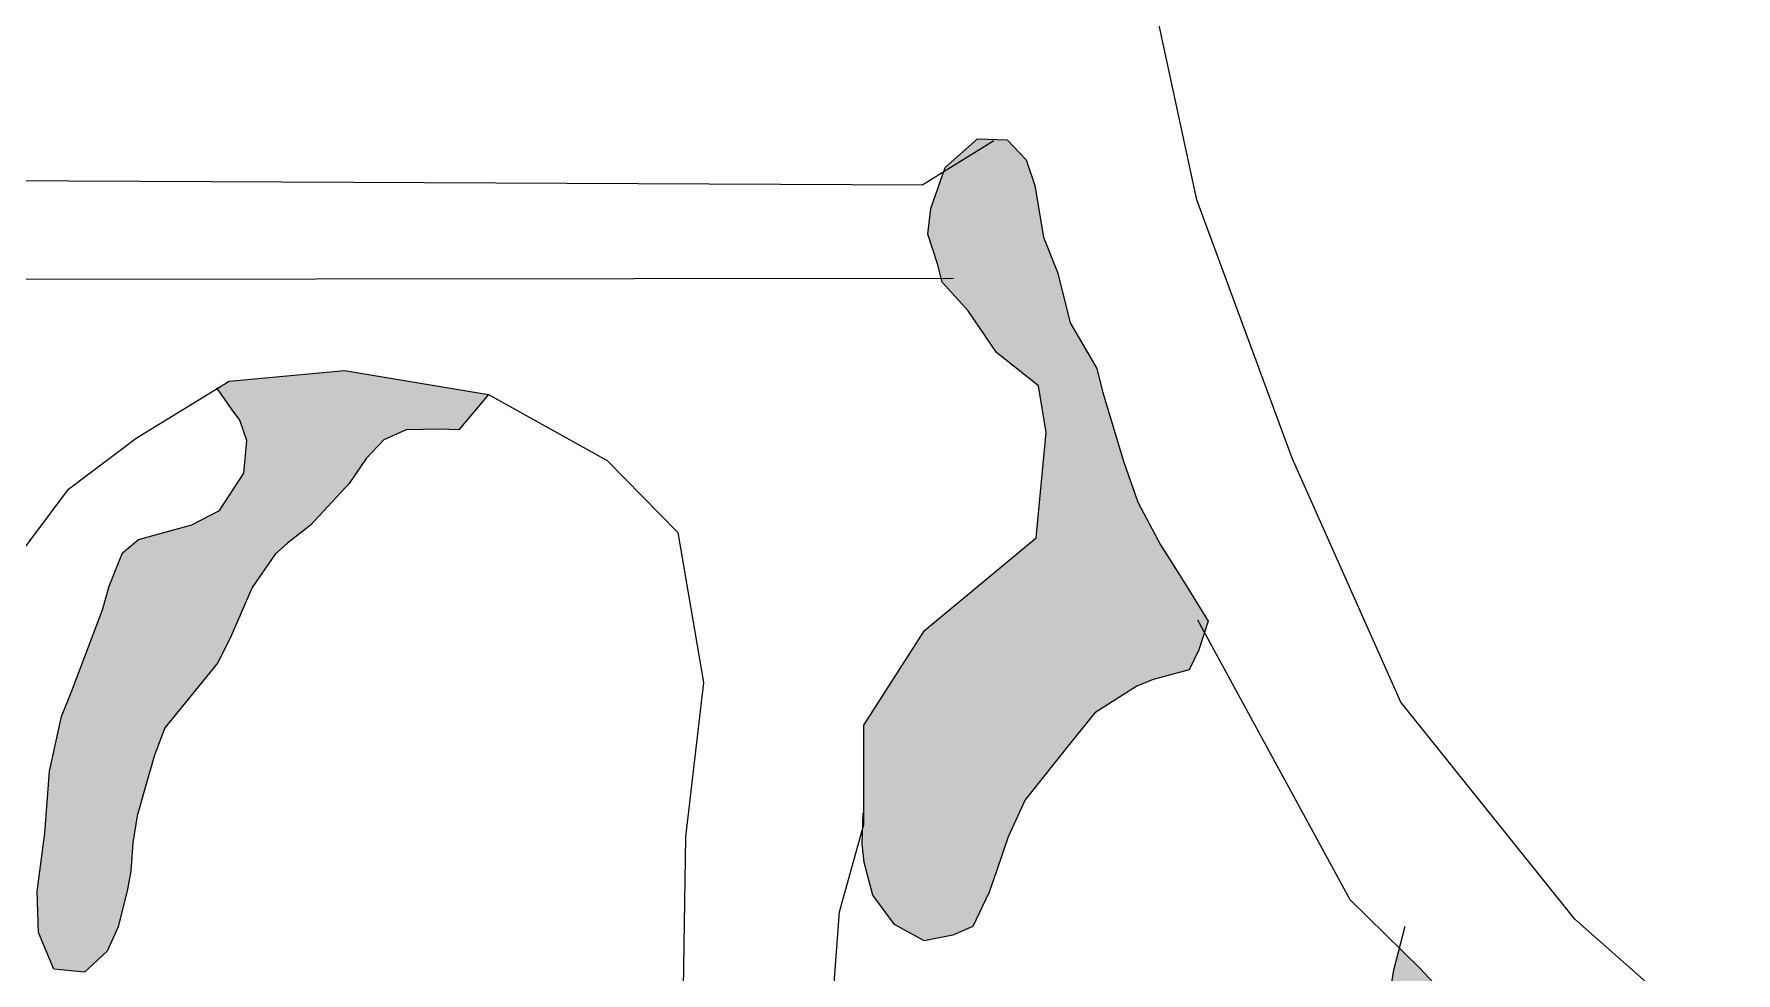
# Model space of a CAD drawing. Header units: inches. Extents: x 155 to 361, y 91 to 381.
# Drawn here: x 201.442 to 202.634, y 288.178 to 288.836 of the extents above; entities that cross this region are included whole.
import ezdxf

# ---------------------------------------------------------------- set-up
doc = ezdxf.new("R2010")
doc.units = ezdxf.units.IN
doc.header["$MEASUREMENT"] = 0
doc.layers.add('çziigi', color=10, linetype='Continuous')

msp = doc.modelspace()

# ---------------------------------------------------------------- hatches: boundary and pattern name
at = {"layer": 'çziigi'}
h = msp.add_hatch(color=256, dxfattribs=at)
h.dxf.hatch_style = 1
h.paths.add_polyline_path([(202.2142, 288.3789), (202.2256, 288.3836), (202.251, 288.3903), (202.2577, 288.4043), (202.2643, 288.4245), (202.247, 288.4525), (202.2309, 288.4779), (202.2149, 288.5079), (202.2049, 288.5366), (202.1902, 288.5854), (202.1862, 288.6014), (202.1675, 288.6334), (202.1588, 288.6682), (202.1488, 288.6935), (202.1427, 288.7296), (202.1367, 288.7476), (202.1234, 288.7616), (202.1027, 288.7623), (202.0799, 288.7423), (202.0699, 288.7135), (202.0679, 288.6955), (202.0746, 288.6747), (202.0779, 288.662), (202.096, 288.6419), (202.116, 288.6126), (202.1454, 288.5892), (202.1508, 288.5565), (202.1437, 288.4828), (202.0654, 288.4178), (202.0229, 288.3516), (202.0229, 288.2819), (202.0222, 288.2792), (202.0218, 288.2685), (202.0232, 288.2552), (202.0292, 288.2325), (202.0445, 288.2118), (202.0653, 288.2004), (202.0853, 288.2044), (202.0993, 288.2104), (202.1107, 288.2345), (202.116, 288.2492), (202.124, 288.2732), (202.1361, 288.2992), (202.1681, 288.3395), (202.1848, 288.3602)])
h = msp.add_hatch(color=256, dxfattribs=at)
h.dxf.hatch_style = 1
h.paths.add_polyline_path([(201.7602, 288.5832), (201.6593, 288.6), (201.5784, 288.5926), (201.57, 288.5875), (201.5806, 288.5725), (201.586, 288.5653), (201.5909, 288.551), (201.5887, 288.5281), (201.5716, 288.5019), (201.5523, 288.492), (201.515, 288.4817), (201.5037, 288.4722), (201.4943, 288.4489), (201.4898, 288.4323), (201.4682, 288.3755), (201.461, 288.3576), (201.4525, 288.3194), (201.4493, 288.2758), (201.4439, 288.2349), (201.4448, 288.2062), (201.4556, 288.1806), (201.4772, 288.1784), (201.4929, 288.1932), (201.5006, 288.2102), (201.5073, 288.2367), (201.5096, 288.2493), (201.5109, 288.2691), (201.5141, 288.2879), (201.5199, 288.3086), (201.5262, 288.3306), (201.5334, 288.3496), (201.5703, 288.3949), (201.5792, 288.4125), (201.5945, 288.4481), (201.6107, 288.4714), (201.6193, 288.479), (201.6354, 288.4916), (201.6624, 288.5208), (201.6745, 288.5383), (201.6867, 288.5514), (201.7024, 288.5585), (201.7262, 288.559), (201.7393, 288.5585)])
h.paths.add_polyline_path([(200.9592, 288.5005), (200.9741, 288.5348), (200.9718, 288.5451), (200.9375, 288.5508), (200.8918, 288.544), (200.862, 288.5382), (200.8449, 288.5245), (200.8071, 288.4925), (200.7694, 288.4491), (200.7511, 288.4183), (200.7408, 288.3714), (200.7283, 288.3143), (200.7134, 288.2469), (200.718, 288.2172), (200.7465, 288.1863), (200.7751, 288.1863), (200.7969, 288.216), (200.8037, 288.2549), (200.8049, 288.28), (200.8083, 288.3074), (200.8152, 288.3429), (200.8266, 288.376), (200.8415, 288.4011), (200.8666, 288.4377), (200.8838, 288.4594), (200.9261, 288.4765)])
h = msp.add_hatch(color=256, dxfattribs=at)
h.dxf.hatch_style = 1
h.paths.add_polyline_path([(202.6911, 287.9437), (202.5649, 288.0335), (202.4787, 288.1099), (202.413, 288.1809), (202.3982, 288.1954), (202.3942, 288.1801), (202.3885, 288.1439), (202.4145, 288.0806), (202.4304, 288.0275), (202.4485, 287.9811), (202.4485, 287.8885), (202.4338, 287.8308), (202.4247, 287.783), (202.4134, 287.6892), (202.41, 287.6123), (202.401, 287.4716), (202.3999, 287.3981), (202.3942, 287.2964), (202.3942, 287.2184), (202.4033, 287.0302), (202.4033, 286.9578), (202.3818, 286.9013), (202.3671, 286.8776), (202.3683, 286.8448), (202.4101, 286.8165), (202.4542, 286.8109), (202.4848, 286.8233), (202.495, 286.8471), (202.487, 286.8606), (202.4814, 286.8934), (202.4928, 287.4478), (202.4907, 287.4963), (202.4964, 287.609), (202.4942, 287.6455), (202.5006, 287.7456), (202.5048, 287.7673), (202.5245, 287.8011), (202.5491, 287.8285), (202.5709, 287.8503), (202.5892, 287.8657), (202.611, 287.877), (202.6406, 287.8784), (202.687, 287.8784), (202.7327, 287.8749), (202.7503, 287.8679), (202.7672, 287.8411), (202.7693, 287.8165), (202.7707, 287.787), (202.7919, 287.7312), (202.7968, 287.7058), (202.7862, 287.6827), (202.7743, 287.651), (202.7708, 287.6271), (202.7708, 287.5948), (202.7764, 287.5568), (202.782, 287.5081), (202.7862, 287.4778), (202.7834, 287.4539), (202.7806, 287.4265), (202.7806, 287.3844), (202.7792, 287.3377), (202.7792, 287.3019), (202.7792, 287.2773), (202.7743, 287.259), (202.7708, 287.2253), (202.7736, 287.195), (202.7786, 287.1329), (202.7835, 287.1013), (202.7814, 287.0612), (202.78, 287.0218), (202.78, 286.9698), (202.78, 286.9424), (202.7772, 286.8862), (202.768, 286.863), (202.7441, 286.8461), (202.7328, 286.8271), (202.7371, 286.8082), (202.7715, 286.8082), (202.8201, 286.8124), (202.8482, 286.8264), (202.8559, 286.8419), (202.8545, 286.8546), (202.8334, 286.8813), (202.825, 286.9052), (202.825, 286.9326), (202.8271, 286.9579), (202.8313, 286.9797), (202.8257, 287.0085), (202.8243, 287.031), (202.8257, 287.1114), (202.8341, 287.1381), (202.8475, 287.1627), (202.8496, 287.2098), (202.8454, 287.2519), (202.8398, 287.3226), (202.8419, 287.3542), (202.8489, 287.388), (202.8475, 287.4126), (202.8412, 287.4456), (202.844, 287.495), (202.8482, 287.5239), (202.8482, 287.552), (202.8482, 287.585), (202.8482, 287.611), (202.8566, 287.6384), (202.8792, 287.6862), (202.9214, 287.7108), (202.9474, 287.7193), (202.965, 287.7207), (202.9783, 287.6904), (202.9783, 287.6602), (202.9805, 287.589), (202.9748, 287.5538), (202.9741, 287.492), (202.9791, 287.4378), (202.9755, 287.3223), (202.9755, 287.2619), (202.9776, 287.1019), (202.9748, 286.9466), (202.9706, 286.8735), (202.9537, 286.8433), (202.9516, 286.8201), (202.9791, 286.8088), (203.0079, 286.8117), (203.0381, 286.8327), (203.0396, 286.8566), (203.0466, 286.8946), (203.0445, 286.9283), (203.0438, 286.9712), (203.048, 287.0155), (203.0493, 287.5105), (203.0548, 287.6096), (203.0548, 287.6568), (203.0548, 287.6909), (203.0614, 287.7173), (203.0713, 287.7371), (203.0691, 287.7635), (203.0546, 287.7877), (203.0261, 287.8037), (202.9507, 287.8263), (202.8882, 287.8533), (202.8214, 287.8759), (202.7633, 287.9028)])

# ---------------------------------------------------------------- linework, layer by layer
for p, q in [((202.2562, 288.7197), (202.2166, 288.9034)), ((202.1141, 288.761), (202.0644, 288.7302)), ((202.0799, 288.7423), (202.1027, 288.7623)), ((202.1027, 288.7623), (202.1234, 288.7616)), ((202.1234, 288.7616), (202.1367, 288.7476)), ((198.2106, 288.7478), (202.0644, 288.7302)), ((202.1367, 288.7476), (202.1427, 288.7296)), ((202.0699, 288.7135), (202.0799, 288.7423)), ((202.1427, 288.7296), (202.1488, 288.6935)), ((202.0679, 288.6955), (202.0699, 288.7135)), ((202.323, 288.5387), (202.2562, 288.7197)), ((202.0746, 288.6747), (202.0679, 288.6955)), ((202.1488, 288.6935), (202.1588, 288.6682)), ((202.0779, 288.662), (202.0746, 288.6747)), ((198.4126, 288.6611), (202.0856, 288.6647)), ((202.096, 288.6419), (202.0779, 288.662)), ((202.1588, 288.6682), (202.1675, 288.6334)), ((202.116, 288.6126), (202.096, 288.6419)), ((202.1675, 288.6334), (202.1862, 288.6014)), ((202.1454, 288.5892), (202.116, 288.6126)), ((201.5132, 288.5527), (201.5784, 288.5926)), ((201.5784, 288.5926), (201.6593, 288.6)), ((201.6593, 288.6), (201.7602, 288.5832)), ((202.1862, 288.6014), (202.1902, 288.5854)), ((201.5806, 288.5725), (201.5698, 288.5878)), ((201.7602, 288.5832), (201.7393, 288.5585)), ((201.7602, 288.5832), (201.8433, 288.537)), ((202.1508, 288.5565), (202.1454, 288.5892)), ((202.1902, 288.5854), (202.2049, 288.5366)), ((201.586, 288.5653), (201.5806, 288.5725)), ((201.5909, 288.551), (201.586, 288.5653)), ((201.7024, 288.5585), (201.6867, 288.5514)), ((201.7262, 288.559), (201.7024, 288.5585)), ((201.7393, 288.5585), (201.7262, 288.559)), ((202.1437, 288.4828), (202.1508, 288.5565)), ((201.4659, 288.517), (201.5132, 288.5527)), ((201.5887, 288.5281), (201.5909, 288.551)), ((201.6867, 288.5514), (201.6745, 288.5383)), ((201.6745, 288.5383), (201.6624, 288.5208)), ((201.8433, 288.537), (201.8927, 288.4865)), ((202.2049, 288.5366), (202.2149, 288.5079)), ((202.3991, 288.3677), (202.323, 288.5387)), ((201.5716, 288.5019), (201.5887, 288.5281)), ((201.6624, 288.5208), (201.6354, 288.4916)), ((201.4259, 288.4634), (201.4659, 288.517)), ((202.2149, 288.5079), (202.2309, 288.4779)), ((201.5523, 288.492), (201.5716, 288.5019)), ((201.515, 288.4817), (201.5523, 288.492)), ((201.6354, 288.4916), (201.6193, 288.479)), ((201.8927, 288.4865), (201.9106, 288.3815)), ((202.0654, 288.4178), (202.1437, 288.4828)), ((201.4943, 288.4489), (201.5037, 288.4722)), ((201.5037, 288.4722), (201.515, 288.4817)), ((201.6107, 288.4714), (201.5945, 288.4481)), ((201.6193, 288.479), (201.6107, 288.4714)), ((202.2309, 288.4779), (202.247, 288.4525)), ((201.4898, 288.4323), (201.4943, 288.4489)), ((201.5945, 288.4481), (201.5792, 288.4125)), ((202.247, 288.4525), (202.2643, 288.4245)), ((201.4682, 288.3755), (201.4898, 288.4323)), ((202.2568, 288.4253), (202.3634, 288.2294)), ((202.2643, 288.4245), (202.2577, 288.4043)), ((201.5792, 288.4125), (201.5703, 288.3949)), ((202.0229, 288.3516), (202.0654, 288.4178)), ((202.2577, 288.4043), (202.251, 288.3903)), ((201.5703, 288.3949), (201.5334, 288.3496)), ((202.251, 288.3903), (202.2256, 288.3836)), ((201.461, 288.3576), (201.4682, 288.3755)), ((201.9106, 288.3815), (201.898, 288.2733)), ((202.2142, 288.3789), (202.1848, 288.3602)), ((202.2256, 288.3836), (202.2142, 288.3789)), ((202.5211, 288.2157), (202.3991, 288.3677)), ((201.4525, 288.3194), (201.461, 288.3576)), ((202.1848, 288.3602), (202.1681, 288.3395)), ((201.5334, 288.3496), (201.5262, 288.3306)), ((202.0229, 288.2819), (202.0229, 288.3516)), ((201.5262, 288.3306), (201.5199, 288.3086)), ((202.1681, 288.3395), (202.1361, 288.2992)), ((201.4493, 288.2758), (201.4525, 288.3194)), ((201.5199, 288.3086), (201.5141, 288.2879)), ((202.1361, 288.2992), (202.124, 288.2732)), ((201.5141, 288.2879), (201.5109, 288.2691)), ((202.0059, 288.2208), (202.0229, 288.2819)), ((202.0218, 288.2685), (202.0225, 288.2899)), ((201.4439, 288.2349), (201.4493, 288.2758)), ((201.5109, 288.2691), (201.5096, 288.2493)), ((201.898, 288.2733), (201.8771, 286.905)), ((202.0232, 288.2552), (202.0218, 288.2685)), ((202.124, 288.2732), (202.116, 288.2492)), ((201.5096, 288.2493), (201.5073, 288.2367)), ((202.0292, 288.2325), (202.0232, 288.2552)), ((202.116, 288.2492), (202.1107, 288.2345)), ((201.4448, 288.2062), (201.4439, 288.2349)), ((201.5073, 288.2367), (201.5006, 288.2102)), ((202.0445, 288.2118), (202.0292, 288.2325)), ((202.1107, 288.2345), (202.0993, 288.2104)), ((201.9957, 288.0832), (202.0059, 288.2208)), ((202.3634, 288.2294), (202.413, 288.1809)), ((201.5006, 288.2102), (201.4929, 288.1932)), ((202.0653, 288.2004), (202.0445, 288.2118)), ((202.0993, 288.2104), (202.0853, 288.2044)), ((202.3942, 288.1801), (202.4021, 288.2106)), ((202.659, 288.0937), (202.5211, 288.2157)), ((201.4556, 288.1806), (201.4448, 288.2062)), ((202.0853, 288.2044), (202.0653, 288.2004)), ((201.4929, 288.1932), (201.4772, 288.1784)), ((201.4772, 288.1784), (201.4556, 288.1806)), ((202.3885, 288.1439), (202.3942, 288.1801)), ((202.413, 288.1809), (202.4787, 288.1099))]:
    msp.add_line(p, q, dxfattribs=at)

doc.saveas('drawing.dxf')
